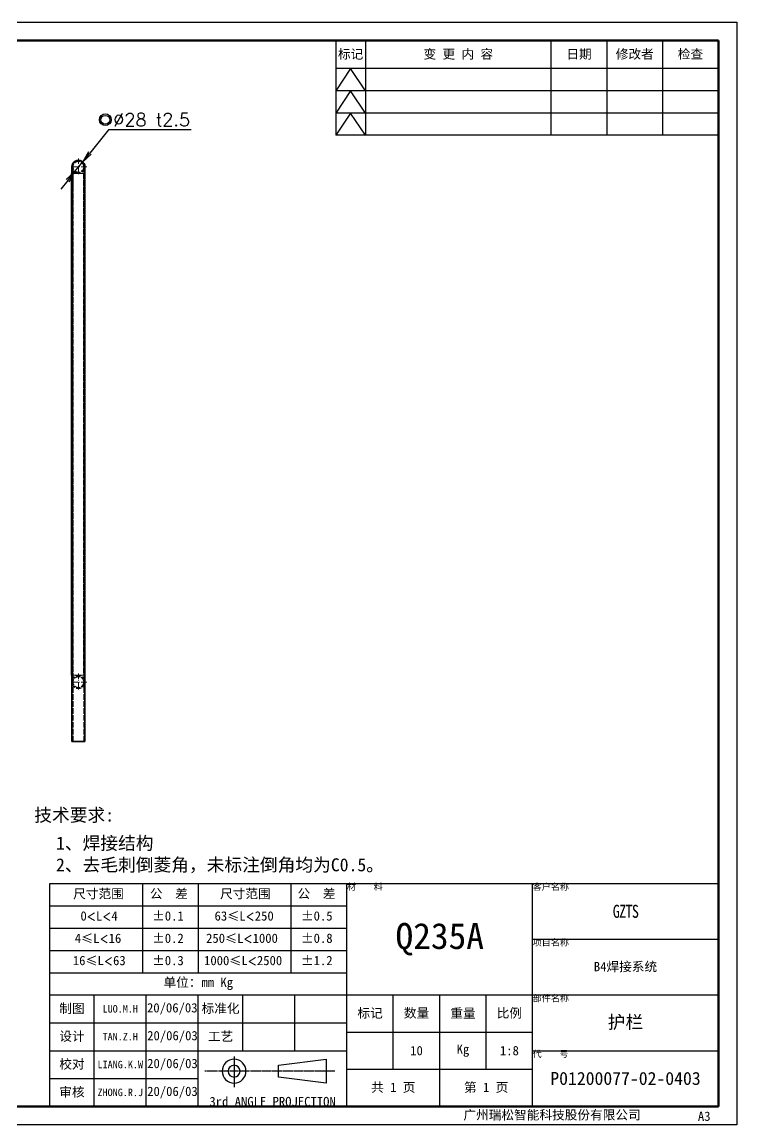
# Model space of a CAD drawing. Header units: millimetres. Extents: x -73083 to 81340, y -6859 to 6812.
# Drawn here: x 28170 to 29709, y -6850 to -4474 of the extents above; entities that cross this region are included whole.
import ezdxf

# ---------------------------------------------------------------- set-up
doc = ezdxf.new("R2010")
doc.units = ezdxf.units.MM
for name, pattern in [('AM_ISO02W050', [7.5, 6, -1.5]), ('AM_ISO08W050', [18, 12, -1.5, 3, -1.5]), ('CENTER-HOKUTO', [23, 20, -1, 1, -1]), ('DASHDOT', [18.5, 12, -3, 0.5, -3]), ('DASHED', [15, 12, -3])]:
    doc.linetypes.add(name, pattern=pattern)
doc.layers.add('A3', color=7, linetype='Continuous', plot=False)
for name, color, linetype, lineweight in [('AM_7', 2, 'AM_ISO08W050', 25), ('AM_HID', 1, 'AM_ISO02W050', 25), ('AM_VIS', 7, 'Continuous', 50), ('SOLID LINE', 7, 'Continuous', 30)]:
    doc.layers.add(name, color=color, linetype=linetype, lineweight=lineweight)
doc.layers.add('title_frame', color=7, linetype='Continuous')
doc.layers.add('word_dim', color=253, linetype='Continuous')
doc.styles.get("Standard").update_dxf_attribs({"font": 'romans.shx', "bigfont": 'bigfont.shx'})
doc.dimstyles.new('RS-1-8$3', dxfattribs={"dimscale": 8, "dimtxt": 3.5, "dimasz": 3, "dimexe": 1, "dimexo": 0, "dimgap": 1, "dimtad": 3, "dimtoh": 1, "dimdsep": 46, "dimtxsty": 'Standard', "dimblk1": 'OPEN', "dimblk2": 'OPEN', "dimsah": 1, "dimcen": 0, "dimclrd": 256, "dimclre": 256, "dimclrt": 3, "dimadec": 0, "dimazin": 0, "dimtfac": 1, "dimtmove": 0, "dimatfit": 3, "dimfxl": 0, "dimtolj": 1, "dimtzin": 0, "dimarcsym": 0})

# ---------------------------------------------------------------- blocks, each defined once
blk = doc.blocks.new('_Open')
at = {"color": 0, "lineweight": -2}
for p, q in [((-1, 0.167), (0, 0)), ((-1, -0.167), (0, 0)), ((0, 0), (-1, 0))]:
    blk.add_line(p, q, dxfattribs=at)
blk = doc.blocks.new('*D428')
at = {"layer": 'DEFPOINTS', "color": 0, "linetype": 'Continuous', "ltscale": 5}
for p in [(28300.6, -4775.3), (28283, -4797.1)]:
    blk.add_point(p, dxfattribs=at)
at = {"layer": 'word_dim', "linetype": 'Continuous', "lineweight": -2, "ltscale": 5}
for p, q in [((28355.8, -4706.5), (28315.6, -4756.6)), ((28533.9, -4706.5), (28355.8, -4706.5)), ((28283, -4797.1), (28300.6, -4775.3)), ((28268, -4815.8), (28253, -4834.6))]:
    blk.add_line(p, q, dxfattribs=at)
at = {"layer": 'word_dim', "linetype": 'Continuous', "lineweight": -2, "ltscale": 5, "xscale": 24, "yscale": 24, "zscale": 24}
for p, rotation in [((28300.6, -4775.3), 231.2568683288932), ((28283, -4797.1), 51.25686832889316)]:
    blk.add_blockref('_Open', p, dxfattribs=dict(at, rotation=rotation))
at = {"layer": 'word_dim', "color": 3, "linetype": 'Continuous', "ltscale": 5, "insert": (28448.9, -4684.5), "char_height": 28, "attachment_point": 5}
blk.add_mtext('\\A1;∅28 t2.5', dxfattribs=at)

msp = doc.modelspace()

# ---------------------------------------------------------------- linework, layer by layer
at = {"layer": 'A3', "linetype": 'Continuous'}
msp.add_lwpolyline([(26349.25951, -4474.23226), (29709.25951, -4474.23226), (29709.25951, -6850.23226), (26349.25951, -6850.23226)], close=True, dxfattribs=at)
at = {"layer": 'AM_7', "linetype": 'DASHDOT', "lineweight": 13}
for p, q in [((28291.07805, -4768.00322), (28291.07805, -4804.4033)), ((28309.27813, -4786.20329), (28272.8781, -4786.20329)), ((28291.07805, -5878.00328), (28291.07805, -5914.40327)), ((28309.27813, -5896.20327), (28272.8781, -5896.20327))]:
    msp.add_line(p, q, dxfattribs=at)
at = {"layer": 'AM_HID', "linetype": 'DASHED', "lineweight": 13}
for p, q in [((28279.57805, -4786.20329), (28279.57805, -4831.20329)), ((28279.57805, -4831.20329), (28279.57805, -4786.22477)), ((28302.57805, -4786.20329), (28302.57805, -4831.20329)), ((28305.07805, -4831.20329), (28305.07805, -4786.20317)), ((28277.07805, -4831.20329), (28277.07805, -4800.17588)), ((28278.93853, -4800.20329), (28278.93853, -5881.20327)), ((28278.93853, -4800.20329), (28278.93853, -5881.20327)), ((28278.93853, -4800.20329), (28278.93853, -5881.20327)), ((28278.93853, -4800.20329), (28278.93853, -5881.20327)), ((28278.93853, -4800.20329), (28278.93853, -5881.20327)), ((28278.93853, -4800.20329), (28278.93853, -5881.20327)), ((28278.93853, -4800.20329), (28278.93853, -5881.20327)), ((28301.93853, -4800.20329), (28301.93853, -5881.20327)), ((28301.93853, -4800.20329), (28301.93853, -5881.20327)), ((28301.93853, -4800.20329), (28301.93853, -5881.20327)), ((28301.93853, -4800.20329), (28301.93853, -5881.20327)), ((28301.93853, -4800.20329), (28301.93853, -5881.20327)), ((28301.93853, -4800.20329), (28301.93853, -5881.20327)), ((28301.93853, -4800.20329), (28301.93853, -5881.20327)), ((28304.43853, -4800.20329), (28304.43853, -5881.20327)), ((28304.43853, -4800.20329), (28304.43853, -5881.20327)), ((28304.43853, -4800.20329), (28304.43853, -5881.20327)), ((28304.43853, -4800.20329), (28304.43853, -5881.20327)), ((28304.43853, -4800.20329), (28304.43853, -5881.20327)), ((28304.43853, -4800.20329), (28304.43853, -5881.20327)), ((28304.43853, -4800.20329), (28304.43853, -5881.20327)), ((28277.07805, -5881.20336), (28277.07805, -4831.20329)), ((28279.57805, -6024.20327), (28279.57805, -4831.20329)), ((28279.57805, -6024.20327), (28279.57805, -4831.20329)), ((28302.57805, -6024.20327), (28302.57805, -4831.20329)), ((28302.57805, -6024.20327), (28302.57805, -4831.20329)), ((28305.07805, -6024.20327), (28305.07805, -4831.20329))]:
    msp.add_line(p, q, dxfattribs=at)
at = {"layer": 'AM_HID', "linetype": 'DASHED', "lineweight": 13, "ltscale": 0.334012}
for p, q in [((28290.43853, -4800.20329), (28277.07805, -4800.20329)), ((28277.07805, -5881.20327), (28290.43853, -5881.20327))]:
    msp.add_line(p, q, dxfattribs=at)
at = {"layer": 'AM_HID', "linetype": 'DASHED', "lineweight": 13, "ltscale": 0.35}
for p, q in [((28304.43853, -4800.20329), (28290.43853, -4800.20329)), ((28290.43853, -5881.20327), (28304.43853, -5881.20327))]:
    msp.add_line(p, q, dxfattribs=at)
at = {"layer": 'AM_HID', "linetype": 'DASHED', "lineweight": 13}
msp.add_lwpolyline([(28302.57805, -4831.20329), (28302.57805, -4787.23161), (28302.57805, -4786.22929), (28302.55132, -4785.4185)], dxfattribs=at)
for centre, radius in [((28291.07805, -4786.20329), 11.5), ((28291.07805, -5896.20327), 14), ((28291.07805, -5896.20327), 11.5)]:
    msp.add_circle(centre, radius, dxfattribs=at)
for centre, radius, start, end in [((28291.05986, -4786.2006), 13.98195, 179.63744491, 183.92914327), ((28291.07805, -4786.20329), 14, 180.00002231, 0.00001565), ((28290.77898, -4786.2122), 11.20087, 180.06432171, 183.97210516)]:
    msp.add_arc(centre, radius, start, end, dxfattribs=at)
at = {"layer": 'AM_VIS', "linetype": 'Continuous'}
for p, q in [((29669.25951, -4514.23226), (26549.25951, -4514.23226)), ((29669.25951, -6810.23226), (29669.25951, -4514.23226)), ((29669.25951, -6810.23226), (26549.25951, -6810.23226))]:
    msp.add_line(p, q, dxfattribs=at)
at = {"layer": 'AM_VIS', "lineweight": 35, "ltscale": 0.351595}
msp.add_line((28277.07805, -4800.17588), (28277.07805, -4786.1121), dxfattribs=at)
at = {"layer": 'AM_VIS', "lineweight": 35}
for p, q in [((28277.07805, -4786.20329), (28277.07805, -4831.20329)), ((28305.07805, -4786.20329), (28305.07805, -4831.20329)), ((28276.43853, -4800.20329), (28276.43853, -5881.20327)), ((28276.43853, -4800.20329), (28276.43853, -5881.20327)), ((28276.43853, -4800.20329), (28276.43853, -5881.20327)), ((28276.43853, -4800.20329), (28276.43853, -5881.20327)), ((28276.43853, -4800.20329), (28276.43853, -5881.20327)), ((28276.43853, -4800.20329), (28276.43853, -5881.20327)), ((28276.43853, -4800.20329), (28276.43853, -5881.20327)), ((28277.07805, -6024.20327), (28277.07805, -4831.20329)), ((28305.07805, -6024.20327), (28305.07805, -4831.20329)), ((28277.07805, -6024.20327), (28277.07805, -5881.20336))]:
    msp.add_line(p, q, dxfattribs=at)
at = {"layer": 'AM_VIS', "lineweight": 35, "ltscale": 0.015988}
for p, q in [((28277.07805, -4800.20329), (28276.43853, -4800.20329)), ((28276.43853, -5881.20327), (28277.07805, -5881.20327))]:
    msp.add_line(p, q, dxfattribs=at)
at = {"layer": 'AM_VIS', "lineweight": 35, "ltscale": 0.349939}
msp.add_line((28291.07561, -6024.20327), (28277.07805, -6024.20327), dxfattribs=at)
at = {"layer": 'AM_VIS', "lineweight": 35, "ltscale": 0.350061}
msp.add_line((28305.07805, -6024.20327), (28291.07561, -6024.20327), dxfattribs=at)
at = {"layer": 'AM_VIS', "lineweight": 35}
for centre, radius, start, end in [((28291.07805, -4786.20329), 14, 0.00001565, 180.00002231), ((28290.71282, -4786.21428), 14.36521, 0.04457603, 3.85755979)]:
    msp.add_arc(centre, radius, start, end, dxfattribs=at)
at = {"layer": 'title_frame', "linetype": 'Continuous'}
for p, q in [((28845.25951, -4514.23226), (28845.25951, -4718.23226)), ((28909.25951, -4514.23226), (28909.25951, -4718.23226)), ((29309.25951, -4718.23226), (29309.25951, -4514.23226)), ((29429.25951, -4514.23226), (29429.25951, -4718.23226)), ((29549.25951, -4514.23226), (29549.25951, -4718.23226)), ((29669.25951, -4718.23226), (29669.25951, -4514.23226)), ((29669.25951, -4574.23226), (28845.25951, -4574.23226)), ((28877.25951, -4574.23226), (28845.25951, -4622.23226)), ((28909.25951, -4622.23226), (28877.25951, -4574.23226)), ((29669.25951, -4622.23226), (28845.25951, -4622.23226)), ((28877.25951, -4622.23226), (28845.25951, -4670.23226)), ((28909.25951, -4670.23226), (28877.25951, -4622.23226)), ((29669.25951, -4670.23226), (28845.25951, -4670.23226)), ((28877.25951, -4670.23226), (28845.25951, -4718.23226)), ((28909.25951, -4718.23226), (28877.25951, -4670.23226)), ((29669.25951, -4718.23226), (28845.25951, -4718.23226)), ((28229.25951, -6330.23226), (29669.25951, -6330.23226)), ((28229.25951, -6810.23226), (28229.25951, -6330.23226)), ((28429.25951, -6330.23226), (28429.25951, -6522.23226)), ((28549.25951, -6330.23226), (28549.25951, -6522.23226)), ((28749.25951, -6522.23226), (28749.25951, -6330.23226)), ((28869.25951, -6810.23226), (28869.25951, -6330.23226)), ((29269.25951, -6810.23226), (29269.25951, -6330.23226)), ((29669.25951, -6810.23226), (29669.25951, -6330.23226)), ((28229.25951, -6378.23226), (28869.25951, -6378.23226)), ((28229.25951, -6426.23226), (28869.25951, -6426.23226)), ((29269.25951, -6450.23226), (29669.25951, -6450.23226)), ((28229.25951, -6474.23226), (28869.25951, -6474.23226)), ((28229.25951, -6522.23226), (28869.25951, -6522.23226)), ((28229.25951, -6570.23226), (29669.25951, -6570.23226)), ((28325.25951, -6810.23226), (28325.25951, -6570.23226)), ((28325.25951, -6810.23226), (28325.25951, -6570.23226)), ((28437.25951, -6810.23226), (28437.25951, -6570.23226)), ((28437.25951, -6810.23226), (28437.25951, -6570.23226)), ((28549.25951, -6810.23226), (28549.25951, -6570.23226)), ((28549.25951, -6810.23226), (28549.25951, -6570.23226)), ((28645.25951, -6690.23226), (28645.25951, -6570.23226)), ((28757.25951, -6690.23226), (28757.25951, -6570.23226)), ((28969.25951, -6730.23226), (28969.25951, -6570.23226)), ((29069.25951, -6810.23226), (29069.25951, -6570.23226)), ((29169.25951, -6730.23226), (29169.25951, -6570.23226)), ((28229.25951, -6630.23226), (28869.25951, -6630.23226)), ((28869.25951, -6650.23226), (29269.25951, -6650.23226)), ((28229.25951, -6690.23226), (28869.25951, -6690.23226)), ((29269.25951, -6690.23226), (29669.25951, -6690.23226)), ((28869.25951, -6730.23226), (29269.25951, -6730.23226)), ((28229.25951, -6750.23226), (28549.25951, -6750.23226)), ((28229.25951, -6750.23226), (28549.25951, -6750.23226)), ((28229.25951, -6810.23226), (29669.25951, -6810.23226)), ((28229.25951, -6810.23226), (29669.25951, -6810.23226))]:
    msp.add_line(p, q, dxfattribs=at)
at = {"layer": 'title_frame', "color": 2, "linetype": 'CENTER-HOKUTO'}
for p, q in [((28626.33539, -6702.88491), (28626.33539, -6769.03531)), ((28843.18019, -6734.37291), (28563.11619, -6734.37291))]:
    msp.add_line(p, q, dxfattribs=at)
at = {"layer": 'title_frame', "color": 3, "linetype": 'Continuous'}
for p, q in [((28722.33539, -6721.57291), (28824.73539, -6708.77291)), ((28722.33539, -6747.17291), (28722.33539, -6721.57291)), ((28824.73539, -6708.77291), (28824.73539, -6759.97291)), ((28824.73539, -6759.97291), (28722.33539, -6747.17291))]:
    msp.add_line(p, q, dxfattribs=at)
for radius in [25.6, 12.8]:
    msp.add_arc((28626.33539, -6734.37291), radius, 0, 359.98938268, dxfattribs=at)
at = {"layer": 'word_dim', "linetype": 'Continuous', "ltscale": 5}
for radius in [12.77746, 9.38761]:
    msp.add_circle((28349.06777, -4684.65717), radius, dxfattribs=at)

# ---------------------------------------------------------------- texts
at = {"layer": 'SOLID LINE', "ltscale": 0.5}
for s, insert, char_height, width, attachment_point in [('\\pt120;{\\fSimHei|b0|i0|c134|p2;\\C3;标记}', (28877.25951, -4544.23226), 20, 64, 5), ('\\pt120;{\\fSimHei|b0|i0|c134|p2;\\C3;变 更 内 容}', (29109.25951, -4544.23226), 20, 400, 5), ('\\pt120;{\\fSimHei|b0|i0|c134|p2;\\C3;日期}', (29369.25951, -4544.23226), 20, 120, 5), ('\\pt120;{\\fSimHei|b0|i0|c134|p2;\\C3;修改者}', (29489.25951, -4544.23226), 20, 120, 5), ('\\pt120;{\\fSimHei|b0|i0|c134|p2;\\C3;检查}', (29609.25951, -4544.23226), 20, 120, 5), ('\\pt168;{\\fSimHei|b0|i0|c134|p2;\\C3;技术要求:}', (28196.06699, -6168.56079), 28, 240.4842079, 1), ('\\pt168;{\\fSimHei|b0|i0|c134|p2;\\C3;\\P1、焊接结构\\P2、去毛刺倒菱角，未标注倒角均为C0.5。}', (28242.86158, -6182.49045), 28, 892.7274818, 1), ('\\pt120;{\\fSimHei|b0|i0|c134|p2;\\C3;尺寸范围}', (28279.81921, -6342.00076), 20, 362.4121507, 1), ('\\pt120;{\\fSimHei|b0|i0|c134|p2;\\C3;公  差}', (28445.04914, -6342.00076), 20, 362.4121507, 1), ('\\pt120;{\\fSimHei|b0|i0|c134|p2;\\C3;尺寸范围}', (28596.19883, -6342.00076), 20, 362.4121507, 1), ('\\pt120;{\\fSimHei|b0|i0|c134|p2;\\C3;公  差}', (28762.908, -6342.00076), 20, 362.4121507, 1), ('{\\fSimHei|b0|i0|c134|p2;\\C3;材    料}', (28869.25951, -6330.23226), 14, 400, 1), ('\\pt84;{\\fSimHei|b0|i0|c134|p2;\\C3;客户名称}', (29269.25951, -6330.23226), 14, 400, 1), ('\\pt120;{\\fSimHei|b0|i0|c134|p2;\\C3;0\\Fromans,bigfont|c134;\\H0.9583x;<\\fSimHei|b0|i0|c134|p2;\\H1.044x;L\\Fromans,bigfont|c134;\\H0.9583x;<\\fSimHei|b0|i0|c134|p2;\\H1.044x;4}', (28295.50377, -6390.00076), 20, 362.4121507, 1), ('\\pt120;{\\fSimHei|b0|i0|c134|p2;\\C3;%%P0.1}', (28449.91824, -6390.00076), 20, 362.4121507, 1), ('\\pt120;{\\fSimHei|b0|i0|c134|p2;\\C3;63\\H0.9583x;≤\\H1.044x;L\\Fromans,bigfont|c134;\\H0.9579x;<\\fSimHei|b0|i0|c134|p2;\\H1.044x;250}', (28584.32896, -6390.00076), 20, 362.4121507, 1), ('\\pt120;{\\fSimHei|b0|i0|c134|p2;\\C3;%%P0.5}', (28770.48085, -6390.00076), 20, 362.4121507, 1), ('{\\fSimHei|b0|i0|c134|p2;\\W0.8;\\T0.9;\\C3;GZTS}', (29469.25951, -6390.23226), 28, 400, 5), ('\\pt336;{\\fSimHei|b0|i0|c134|p2;\\C3;Q235A}', (29069.25951, -6450.23226), 56, 400, 5), ('\\pt120;{\\fSimHei|b0|i0|c134|p2;\\C3;4\\H0.9583x;≤\\H1.043x;L\\Fromans,bigfont|c134;\\H0.9588x;<\\fSimHei|b0|i0|c134|p2;\\H1.043x;16}', (28283.23163, -6438.00076), 20, 362.4121507, 1), ('\\pt120;{\\fSimHei|b0|i0|c134|p2;\\C3;%%P0.2}', (28449.91824, -6438.00076), 20, 362.4121507, 1), ('\\pt120;{\\fSimHei|b0|i0|c134|p2;\\C3;250\\H0.9583x;≤\\H1.044x;L\\Fromans,bigfont|c134;\\H0.9579x;<\\fSimHei|b0|i0|c134|p2;\\H1.044x;1000}', (28566.06784, -6438.00076), 20, 362.4121507, 1), ('\\pt120;{\\fSimHei|b0|i0|c134|p2;\\C3;%%P0.8}', (28770.48085, -6438.00076), 20, 362.4121507, 1), ('\\pt84;{\\fSimHei|b0|i0|c134|p2;\\C3;项目名称}', (29269.25951, -6450.23226), 14, 400, 1), ('\\pt120;{\\fSimHei|b0|i0|c134|p2;\\C3;16\\H0.9583x;≤\\H1.044x;L\\Fromans,bigfont|c134;\\H0.9579x;<\\fSimHei|b0|i0|c134|p2;\\H1.044x;63}', (28279.11125, -6486.00076), 20, 362.4121507, 1), ('\\pt120;{\\fSimHei|b0|i0|c134|p2;\\C3;%%P0.3}', (28449.91824, -6486.00076), 20, 362.4121507, 1), ('\\pt120;{\\fSimHei|b0|i0|c134|p2;\\C3;%%P1.2}', (28770.48085, -6486.00076), 20, 362.4121507, 1), ('{\\fSimHei|b0|i0|c134|p2;\\C3;B4焊接系统}', (29469.25951, -6510.23226), 20, 400, 5), ('\\pt120;{\\fSimHei|b0|i0|c134|p2;\\C3;单位：mm Kg}', (28549.25951, -6546.23226), 20, 640, 5), ('\\pt84;{\\fSimHei|b0|i0|c134|p2;\\C3;部件名称}', (29269.25951, -6570.23226), 14, 400, 1), ('\\pt120;{\\fSimHei|b0|i0|c134|p2;\\C3;制图}', (28277.25951, -6600.23226), 20, 96, 5), ('\\pt60;{\\fSimHei|b0|i0|c134|p2;\\C3;制图}', (28277.25951, -6600.23226), 20, 96, 5), ('\\pt288;{\\fSimHei|b0|i0|c134|p2;\\H0.8x;\\C3;LUO.M.H}', (28381.25951, -6600.23226), 20, 112, 5), ('\\pt60;{\\fSimHei|b0|i0|c134|p2;\\C3;20/06/03}', (28493.25951, -6600.23226), 20, 112, 5), ('\\pt120;{\\fSimHei|b0|i0|c134|p2;\\C3;标准化}', (28597.25951, -6600.23226), 20, 96, 5), ('\\pt120;{\\fSimHei|b0|i0|c134|p2;\\C3;标记}', (28919.25951, -6610.23226), 20, 100, 5), ('\\pt120;{\\fSimHei|b0|i0|c134|p2;\\C3;数量}', (29019.25951, -6610.23226), 20, 100, 5), ('\\pt120;{\\fSimHei|b0|i0|c134|p2;\\C3;重量}', (29119.25951, -6610.23226), 20, 100, 5), ('\\pt120;{\\fSimHei|b0|i0|c134|p2;\\C3;比例}', (29219.25951, -6610.23226), 20, 100, 5), ('{\\fSimHei|b0|i0|c134|p2;\\C3;护栏}', (29469.25951, -6630.23226), 28, 400, 5), ('\\pt120;{\\fSimHei|b0|i0|c134|p2;\\C3;设计}', (28277.25951, -6660.23226), 20, 96, 5), ('\\pt60;{\\fSimHei|b0|i0|c134|p2;\\C3;设计}', (28277.25951, -6660.23226), 20, 96, 5), ('\\pt288;{\\fSimHei|b0|i0|c134|p2;\\H0.8x;\\C3;TAN.Z.H}', (28381.25951, -6660.23226), 20, 112, 5), ('\\pt60;{\\fSimHei|b0|i0|c134|p2;\\C3;20/06/03}', (28493.6646, -6660.23226), 20, 111.1898286, 5), ('\\pt120;{\\fSimHei|b0|i0|c134|p2;\\C3;工艺}', (28597.25951, -6660.23226), 20, 96, 5), ('\\pt120;{\\fSimHei|b0|i0|c134|p2;\\C3;10}', (29019.25951, -6690.23226), 20, 100, 5), ('\\pt120;{\\fSimHei|b0|i0|c134|p2;\\C3;Kg}', (29119.25951, -6690.23226), 20, 100, 5), ('\\pt120;{\\fSimHei|b0|i0|c134|p2;\\C3;1:8}', (29219.25951, -6690.23226), 20, 100, 5), ('\\pt84;{\\fSimHei|b0|i0|c134|p2;\\C3;代    号}', (29269.25951, -6690.23226), 14, 400, 1), ('\\pt120;{\\fSimHei|b0|i0|c134|p2;\\C3;校对}', (28277.25951, -6720.23226), 20, 96, 5), ('\\pt60;{\\fSimHei|b0|i0|c134|p2;\\C3;校对}', (28277.25951, -6720.23226), 20, 96, 5), ('\\pt288;{\\fSimHei|b0|i0|c134|p2;\\H0.8x;\\C3;LIANG.K.W}', (28381.25951, -6720.23226), 20, 112, 5), ('\\pt60;{\\fSimHei|b0|i0|c134|p2;\\C3;20/06/03}', (28493.6646, -6720.23226), 20, 111.1898286, 5), ('{\\fSimHei|b0|i0|c134|p2;\\C3;P01200077-02-0403}', (29469.25951, -6750.23226), 28, 400, 5), ('\\pt120;{\\fSimHei|b0|i0|c134|p2;\\C3;审核}', (28277.25951, -6780.23226), 20, 96, 5), ('\\pt60;{\\fSimHei|b0|i0|c134|p2;\\C3;审核}', (28277.25951, -6780.23226), 20, 96, 5), ('\\pt60;{\\fSimHei|b0|i0|c134|p2;\\C3;20/06/03}', (28493.6646, -6780.23226), 20, 111.1898286, 5), ('\\pt120;{\\fSimHei|b0|i0|c134|p2;\\C3;共 1 页}', (28969.25951, -6770.23226), 20, 200, 5), ('\\pt120;{\\fSimHei|b0|i0|c134|p2;\\C3;第 1 页}', (29169.25951, -6770.23226), 20, 200, 5), ('\\pt288;{\\fSimHei|b0|i0|c134|p2;\\H0.8x;\\C3;ZHONG.R.J}', (28381.25951, -6780.23226), 20, 112, 5), ('{\\fSimHei|b0|i0|c134|p2;\\C3;3rd ANGLE PROJECTION}', (28709.25951, -6810.23226), 20, 320, 8), ('\\pt120;{\\fSimHei|b0|i0|c134|p2;\\C3;广州瑞松智能科技股份有限公司}', (29120.20842, -6818.51608), 20, 628.4944651, 1), ('\\pt120;{\\fSimHei|b0|i0|c134|p2;\\C3;A3}', (29625.17047, -6821.4115), 20, 628.4944651, 1)]:
    msp.add_mtext(s, dxfattribs=dict(at, insert=insert, char_height=char_height, width=width, attachment_point=attachment_point))
at = {"layer": 'SOLID LINE', "ltscale": 0.5, "insert": (28561.67826, -6486.00076), "char_height": 20, "width": 362.4121507, "attachment_point": 1, "line_spacing_factor": 0.72}
msp.add_mtext('\\pt120;{\\fSimHei|b0|i0|c134|p2;\\C3;1000\\H0.9583x;≤\\H1.044x;L\\Fromans,bigfont|c134;\\H0.9579x;<\\fSimHei|b0|i0|c134|p2;\\H1.044x;2500}', dxfattribs=at)

# ---------------------------------------------------------------- dimensions: what is measured, and where the dimension line sits
at = {"layer": 'word_dim', "linetype": 'Continuous', "ltscale": 5}
dim = msp.add_diameter_dim_2p(p1=(28283.043, -4797.12346), p2=(28300.56624, -4775.28459), text='<> t2.5', dimstyle='RS-1-8$3', dxfattribs=at)
dim.commit()
dim.dimension.update_dxf_attribs({"geometry": '*D428', "text_midpoint": (28448.85747, -4706.45931), "dimtype": 163})

doc.saveas('drawing.dxf')
